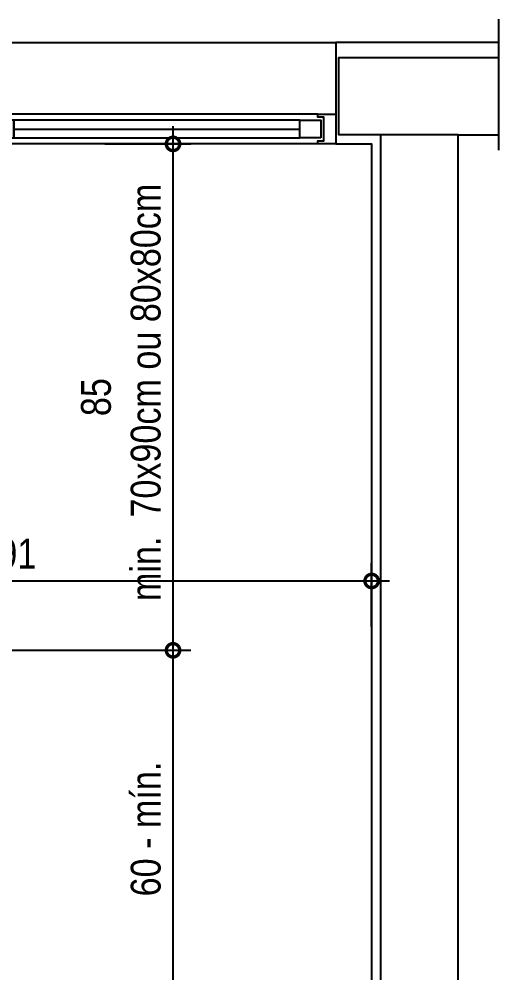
# Model space of a CAD drawing. Header units: metres. Extents: x 3 to 168, y -142 to 28.
# Drawn here: x 76.844 to 77.649, y 3.516 to 5.117 of the extents above; entities that cross this region are included whole.
import ezdxf

# ---------------------------------------------------------------- set-up
doc = ezdxf.new("R2010")
doc.units = ezdxf.units.M
for name, color, linetype in [('ARQ-ALV ACAB', 4, 'Continuous'), ('ARQ-ALV OSSO', 5, 'Continuous'), ('ARQ-AUX', 7, 'Continuous'), ('ARQ-CAX @ 1', 1, 'Continuous'), ('ARQ-DIM', 2, 'Continuous')]:
    doc.layers.add(name, color=color, linetype=linetype)
doc.styles.add('Adesa', font='ARIALN.TTF')
doc.dimstyles.new('ADESA 1-0025', dxfattribs={"dimtxt": 0.05, "dimasz": 0.045, "dimexe": 0.03, "dimexo": 0.04, "dimgap": 0.02, "dimtad": 1, "dimtoh": 1, "dimdec": 0, "dimlfac": 100, "dimzin": 4, "dimtxsty": 'Adesa', "dimblk": 'DOTSMALL', "dimcen": 1, "dimdle": 0.03, "dimclrd": 1, "dimclre": 1, "dimclrt": 256, "dimazin": 1, "dimtm": 1e-09, "dimtfac": 1, "dimtdec": 0, "dimtix": 1, "dimtmove": 2, "dimatfit": 0, "dimldrblk": 'DOTSMALL', "dimfxl": 0.8, "dimtvp": 2, "dimtolj": 1, "dimtzin": 0, "dimarcsym": 0})

# ---------------------------------------------------------------- blocks, each defined once
blk = doc.blocks.new('*U22')
at = {"color": 0, "linetype": 'ByBlock', "ltscale": 0.5}
for points in [[(0.02, -0.045), (0.02, -0.045), (0.02, -0.045), (0.02, -0.045), (0.02, -0.045), (0.02, -0.045), (0.02, -0.045), (0.02, -0.045), (0.02, -0.045), (0.03, -0.045), (0.03, -0.05), (0, -0.05), (0, 0), (0.03, 0), (0.03, -0.005), (0.02, -0.005), (0.02, -0.045)], [(0.58, -0.045), (0.58, -0.045), (0.58, -0.045), (0.58, -0.045), (0.58, -0.045), (0.58, -0.045), (0.58, -0.045), (0.58, -0.045), (0.58, -0.045), (0.57, -0.045), (0.57, -0.05), (0.6, -0.05), (0.6, 0), (0.57, 0), (0.57, -0.005), (0.58, -0.005), (0.58, -0.045)], [(0.025, -0.01), (0.06, -0.01), (0.06, -0.04), (0.025, -0.04)], [(0.575, -0.01), (0.54, -0.01), (0.54, -0.04), (0.575, -0.04)]]:
    blk.add_lwpolyline(points, close=True, dxfattribs=at)
at = {"color": 8, "linetype": 'ByBlock', "ltscale": 0.5}
for points in [[(0.57, 0), (0.03, 0)], [(0.57, -0.05), (0.03, -0.05)]]:
    blk.add_lwpolyline(points, dxfattribs=at)
at = {"color": 7, "linetype": 'ByBlock', "ltscale": 0.5}
blk.add_lwpolyline([(0.54, -0.01), (0.54, -0.04), (0.06, -0.04), (0.06, -0.01)], close=True, dxfattribs=at)
blk.add_lwpolyline([(0.06, -0.025), (0.54, -0.025)], dxfattribs=at)
blk = doc.blocks.new('_DotSmall')
at = {"color": 0, "linetype": 'ByBlock', "const_width": 0.5}
blk.add_lwpolyline([(-0.0625, 0, 1), (0.0625, 0, 1)], format="xyb", close=True, dxfattribs=at)
blk = doc.blocks.new('*D85')
at = {"layer": 'ARQ-DIM', "color": 1, "lineweight": -2, "transparency": 16777216}
for p, q in [((77.1023, 3.4275), (77.1023, 4.0875)), ((76.5654, 4.0575), (77.1323, 4.0575)), ((76.5754, 3.4575), (77.1323, 3.4575))]:
    blk.add_line(p, q, dxfattribs=at)
at = {"layer": 'Defpoints', "color": 0, "transparency": 16777216}
for p in [(76.5254, 4.0575), (77.1023, 4.0575), (76.5354, 3.4575)]:
    blk.add_point(p, dxfattribs=at)
at = {"layer": 'ARQ-DIM', "color": 1, "lineweight": -2, "transparency": 16777216, "xscale": 0.045, "yscale": 0.045, "zscale": 0.045}
for p, rotation in [((77.1023, 4.0575), 90), ((77.1023, 3.4575), 270)]:
    blk.add_blockref('_DotSmall', p, dxfattribs=dict(at, rotation=rotation))
at = {"layer": 'ARQ-DIM', "transparency": 16777216, "insert": (77.0568, 3.7575), "char_height": 0.05, "attachment_point": 5, "rotation": 90, "style": 'Adesa'}
blk.add_mtext('\\A1;60 - mín.', dxfattribs=at)
blk = doc.blocks.new('*D78')
at = {"layer": 'ARQ-DIM', "color": 1, "lineweight": -2, "transparency": 16777216}
for p, q in [((77.1023, 4.0275), (77.1023, 4.9375)), ((76.988, 4.9075), (77.1323, 4.9075)), ((77.0623, 4.0575), (77.0723, 4.0575))]:
    blk.add_line(p, q, dxfattribs=at)
at = {"layer": 'Defpoints', "color": 0, "transparency": 16777216}
for p in [(76.948, 4.9075), (77.1023, 4.9075), (77.1023, 4.0575)]:
    blk.add_point(p, dxfattribs=at)
at = {"layer": 'ARQ-DIM', "color": 1, "lineweight": -2, "transparency": 16777216, "xscale": 0.045, "yscale": 0.045, "zscale": 0.045}
for p, rotation in [((77.1023, 4.9075), 90), ((77.1023, 4.0575), 270)]:
    blk.add_blockref('_DotSmall', p, dxfattribs=dict(at, rotation=rotation))
at = {"layer": 'ARQ-DIM', "transparency": 16777216, "insert": (77.015, 4.4825), "char_height": 0.05, "attachment_point": 5, "rotation": 90, "style": 'Adesa'}
blk.add_mtext('\\A1;85\\P min.  70x90cm ou 80x80cm', dxfattribs=at)
blk = doc.blocks.new('*D86')
at = {"layer": 'ARQ-DIM', "color": 1, "lineweight": -2, "transparency": 16777216}
for p, q in [((76.5254, 4.0975), (76.5254, 4.2039)), ((77.4355, 4.0975), (77.4355, 4.2039)), ((76.4954, 4.1739), (77.4655, 4.1739))]:
    blk.add_line(p, q, dxfattribs=at)
at = {"layer": 'Defpoints', "color": 0, "transparency": 16777216}
for p in [(77.4355, 4.1739), (76.5254, 4.0575), (77.4355, 4.0575)]:
    blk.add_point(p, dxfattribs=at)
at = {"layer": 'ARQ-DIM', "color": 1, "lineweight": -2, "transparency": 16777216, "xscale": 0.045, "yscale": 0.045, "zscale": 0.045, "rotation": 180}
blk.add_blockref('_DotSmall', (76.5254, 4.1739), dxfattribs=at)
at = {"layer": 'ARQ-DIM', "color": 1, "lineweight": -2, "transparency": 16777216, "xscale": 0.045, "yscale": 0.045, "zscale": 0.045}
blk.add_blockref('_DotSmall', (77.4355, 4.1739), dxfattribs=at)
at = {"layer": 'ARQ-DIM', "transparency": 16777216, "insert": (76.8411, 4.2194), "char_height": 0.05, "attachment_point": 5, "style": 'Adesa'}
blk.add_mtext('\\A1;91', dxfattribs=at)
blk = doc.blocks.new('AREAS MOLHADAS')
at = {"layer": 'ARQ-ALV ACAB'}
for points in [[(77.649, 5.0775), (77.3754, 5.0775), (77.3753, 4.9075), (77.4355, 4.9075), (77.4355, 2.6575), (77.3754, 2.6575), (77.3754, 2.5475), (77.4495, 2.5475), (77.4495, 2.4685)], [(77.5804, 2.4685), (77.5804, 2.6216), (77.5804, 4.9225), (77.649, 4.9225)]]:
    blk.add_lwpolyline(points, dxfattribs=at)
at = {"layer": 'ARQ-ALV OSSO'}
for points in [[(77.4505, 4.9225), (77.3803, 4.9225), (77.3803, 5.0525), (77.649, 5.0525)], [(77.5804, 2.4685), (77.5804, 2.6216), (77.5804, 4.9225), (77.4505, 4.9225), (77.4505, 2.6425), (77.3804, 2.6425), (77.3804, 2.5525), (77.4495, 2.5525), (77.4495, 2.4685)], [(77.5804, 4.9225), (77.649, 4.9225)]]:
    blk.add_lwpolyline(points, dxfattribs=at)
at = {"layer": 'ARQ-AUX'}
for points in [[(77.649, 4.8972), (77.649, 5.117)], [(76.7753, 5.0775), (77.3754, 5.0775)]]:
    blk.add_lwpolyline(points, dxfattribs=at)
at = {"layer": 'ARQ-CAX @ 1', "xscale": -1, "rotation": 180}
blk.add_blockref('*U22', (76.7753, 4.9075), dxfattribs=at)
at = {"layer": 'ARQ-DIM'}
for base, p1, p2, text, picture, middle in [((77.1023, 4.9075), (77.1023, 4.0575), (76.948, 4.9075), '<>\\P min.  70x90cm ou 80x80cm', '*D78', (77.015, 4.4825)), ((77.1023, 4.0575), (76.5354, 3.4575), (76.5254, 4.0575), '<> - mín.', '*D85', (77.0568, 3.7575))]:
    dim = blk.add_linear_dim(base=base, p1=p1, p2=p2, angle=90, text=text, dimstyle='ADESA 1-0025', dxfattribs=at)
    dim.commit()
    dim.dimension.update_dxf_attribs({"geometry": picture, "text_midpoint": middle})
dim = blk.add_linear_dim(base=(77.4355, 4.1739), p1=(76.5254, 4.0575), p2=(77.4355, 4.0575), dimstyle='ADESA 1-0025', dxfattribs=at)
dim.commit()
dim.dimension.update_dxf_attribs({"geometry": '*D86', "text_midpoint": (76.8411, 4.2194), "dimtype": 128})

msp = doc.modelspace()

# ---------------------------------------------------------------- block references
msp.add_blockref('AREAS MOLHADAS', (0, 0))

doc.saveas('drawing.dxf')
